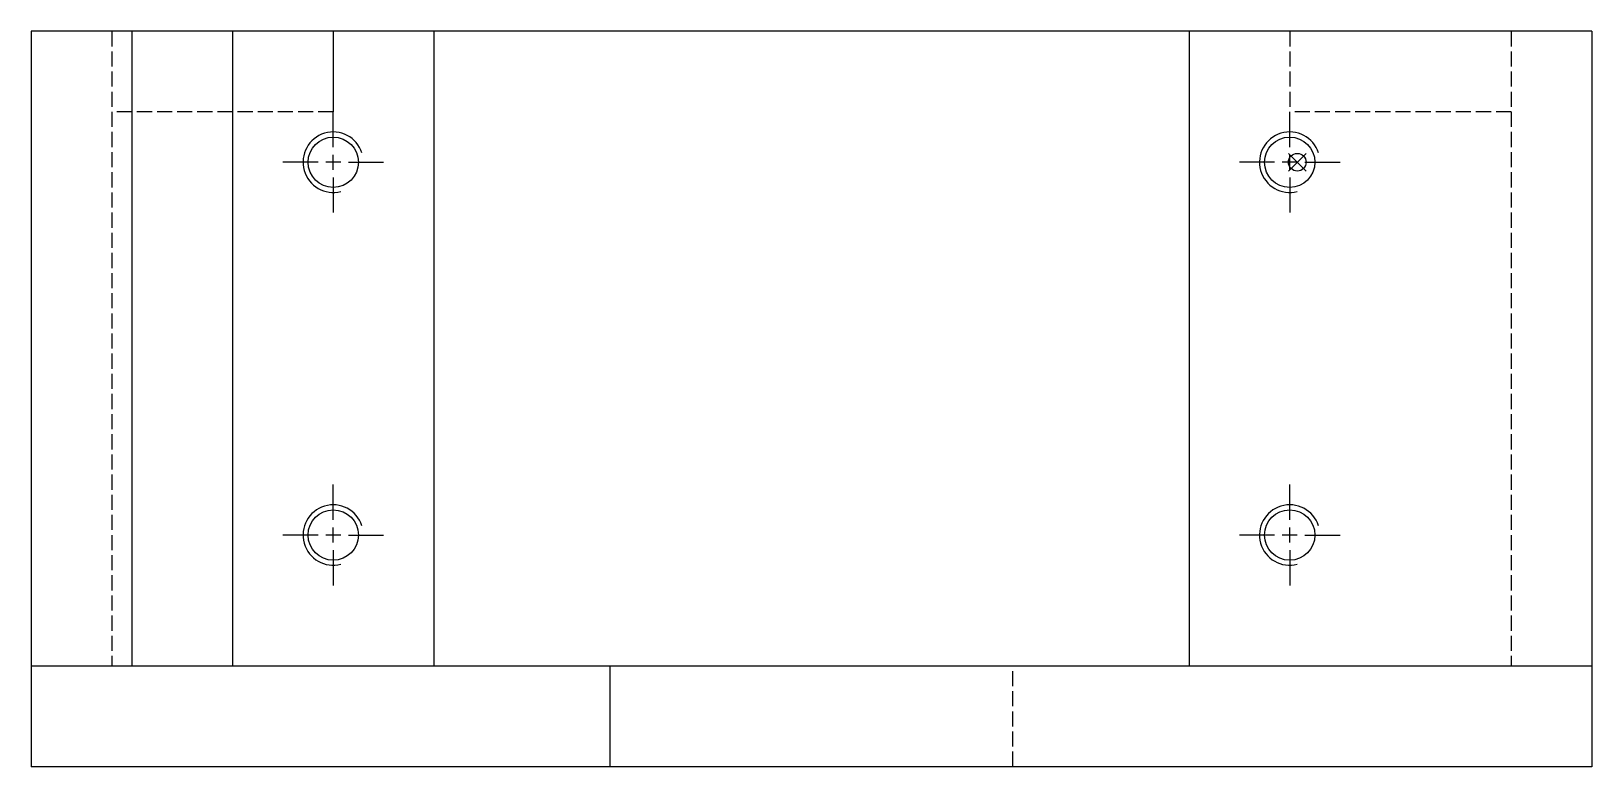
# Model space of a CAD drawing. Extents: x -155 to 155, y 887 to 1033.
import ezdxf

# ---------------------------------------------------------------- set-up
doc = ezdxf.new("R2010")
doc.units = 0
doc.header["$MEASUREMENT"] = 0
doc.linetypes.add('DASHED', pattern=[4, 3, -1])
doc.layers.get('0').update_dxf_attribs({"linetype": 'CONTINUOUS'})
doc.layers.add('$PARTREF_BOM', color=7, linetype='CONTINUOUS')
doc.styles.get("Standard").update_dxf_attribs({"font": 'txt.shx', "bigfont": 'chineset.shx'})

# ---------------------------------------------------------------- blocks, each defined once
blk = doc.blocks.new('PARTREF')
at = {"layer": '$PARTREF_BOM', "color": 2}
for p, q in [((-1.75, -1.75), (1.75, 1.75)), ((-1.75, 1.75), (1.75, -1.75))]:
    blk.add_line(p, q, dxfattribs=at)
blk.add_circle((0, 0), 1.75, dxfattribs=at)
at = {"layer": '$PARTREF_BOM', "color": 2, "flags": 1}
for tag, p in [('TAG5', (-16.09, -4.95)), ('TAG10', (-5.65, -5)), ('TAG15', (5.59, -4.74)), ('TAG4', (-16.09, -8.95)), ('TAG9', (-5.65, -9)), ('TAG14', (5.59, -8.74)), ('TAG3', (-16.09, -12.95)), ('TAG8', (-5.65, -13)), ('TAG13', (5.59, -12.74)), ('TAG2', (-16.09, -16.95)), ('TAG7', (-5.65, -17)), ('TAG12', (5.59, -16.74)), ('TAG1', (-16.09, -20.95)), ('TAG6', (-5.65, -21)), ('TAG11', (5.59, -20.74))]:
    blk.add_attdef(tag, p, '', height=2.5, dxfattribs=at)

msp = doc.modelspace()

# ---------------------------------------------------------------- linework, layer by layer
at = {"color": 7, "linetype": 'CONTINUOUS'}
for p, q in [((-155.24, 1032.96), (-155.24, 886.96)), ((154.76, 1032.96), (-155.24, 1032.96)), ((-135.24, 1032.96), (-135.24, 906.96)), ((-115.24, 1032.96), (-115.24, 906.96)), ((-95.24, 1032.96), (-95.24, 1016.96)), ((-75.24, 1032.96), (-75.24, 906.96)), ((74.76, 1032.96), (74.76, 906.96)), ((154.76, 1032.96), (154.76, 886.96)), ((-95.24, 1009.96), (-95.24, 1016.96)), ((94.76, 1009.96), (94.76, 1016.96)), ((-95.24, 1005.46), (-95.24, 1008.46)), ((94.76, 1005.46), (94.76, 1008.46)), ((-98.24, 1006.96), (-105.24, 1006.96)), ((-93.74, 1006.96), (-96.74, 1006.96)), ((-92.24, 1006.96), (-85.24, 1006.96)), ((91.76, 1006.96), (84.76, 1006.96)), ((96.26, 1006.96), (93.26, 1006.96)), ((97.76, 1006.96), (104.76, 1006.96)), ((-95.24, 1003.96), (-95.24, 996.96)), ((94.76, 1003.96), (94.76, 996.96)), ((-95.24, 935.96), (-95.24, 942.96)), ((94.76, 935.96), (94.76, 942.96)), ((-95.24, 931.46), (-95.24, 934.46)), ((94.76, 931.46), (94.76, 934.46)), ((-98.24, 932.96), (-105.24, 932.96)), ((-93.74, 932.96), (-96.74, 932.96)), ((-92.24, 932.96), (-85.24, 932.96)), ((91.76, 932.96), (84.76, 932.96)), ((96.26, 932.96), (93.26, 932.96)), ((97.76, 932.96), (104.76, 932.96)), ((-95.24, 929.96), (-95.24, 922.96)), ((94.76, 929.96), (94.76, 922.96)), ((154.76, 906.96), (-155.24, 906.96)), ((-40.24, 886.96), (-40.24, 906.96)), ((154.76, 886.96), (-155.24, 886.96))]:
    msp.add_line(p, q, dxfattribs=at)
at = {"color": 3, "linetype": 'DASHED'}
for p, q in [((-139.24, 1032.96), (-139.24, 906.96)), ((94.76, 1032.96), (94.76, 1016.96)), ((138.76, 1032.96), (138.76, 906.96)), ((-95.24, 1016.96), (-139.24, 1016.96)), ((138.76, 1016.96), (94.76, 1016.96)), ((39.76, 886.96), (39.76, 906.96))]:
    msp.add_line(p, q, dxfattribs=at)
at = {"color": 7, "linetype": 'CONTINUOUS'}
for centre in [(-95.24, 1006.96), (94.76, 1006.96), (-95.24, 932.96), (94.76, 932.96)]:
    msp.add_circle(centre, 5, dxfattribs=at)
for centre in [(-95.24, 1006.96), (94.76, 1006.96), (-95.24, 932.96), (94.76, 932.96)]:
    msp.add_arc(centre, 6, 17.9653, 284.5354, dxfattribs=at)

# ---------------------------------------------------------------- block references
at = {"color": 7}
msp.add_blockref('PARTREF', (96.26, 1006.96), dxfattribs=at)

doc.saveas('drawing.dxf')
